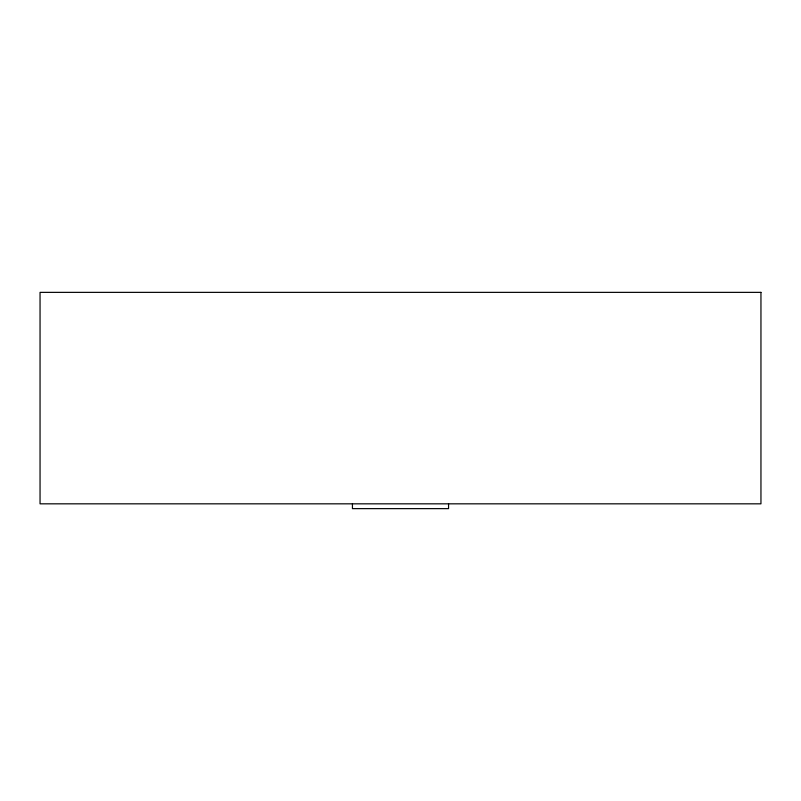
<?xml version="1.0" encoding="UTF-8"?>
<svg xmlns="http://www.w3.org/2000/svg" width="801" height="801" viewBox="0 0 801 801"><rect width="100%" height="100%" fill="white"/><g stroke="black" fill="none" stroke-linecap="round" stroke-linejoin="round"><path stroke-width="1.2" d="M448.56 503.829L448.56 508.635L352.44 508.635L352.44 503.829M760.95 292.365L40.05 292.365L40.05 503.829L760.95 503.829L760.95 292.365"/></g></svg>
